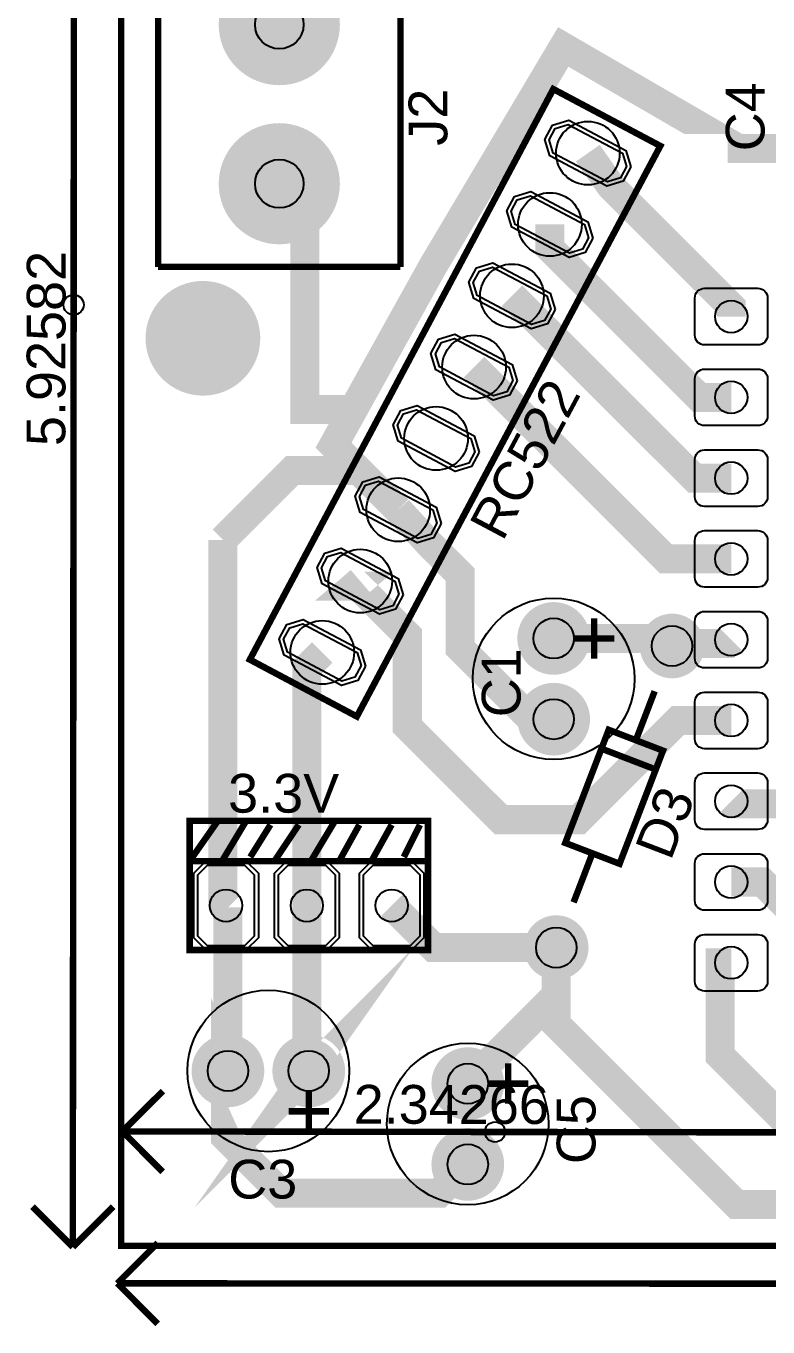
# Model space of a CAD drawing. Header units: inches. Extents: x -1.08 to 1.09, y -1.22 to 1.22.
# Drawn here: x -1.084 to -0.165, y -1.221 to 0.39 of the extents above; entities that cross this region are included whole.
import ezdxf

# ---------------------------------------------------------------- set-up
doc = ezdxf.new("R2010")
doc.units = ezdxf.units.IN
doc.layers.get('0').update_dxf_attribs({"linetype": 'CONTINUOUS'})

# ---------------------------------------------------------------- blocks, each defined once
blk = doc.blocks.new('EPAD')
at = {"const_width": 0.5}
blk.add_lwpolyline([(-0.25, 0, 1), (0.25, 0, 1)], format="xyb", close=True, dxfattribs=at)

msp = doc.modelspace()

# ---------------------------------------------------------------- linework, layer by layer
for points, const_width in [([(-1.023753, 1.211118), (-1.025753, -1.121882)], 0.008), ([(-0.965934, -1.12041), (1.089058, -1.12041), (1.089058, 1.217858), (-0.965934, 1.217858), (-0.965934, -1.12041)], 0.008), ([(-0.965934, -1.12041), (1.089058, -1.12041), (1.089058, 1.217858), (-0.965934, 1.217858), (-0.965934, -1.12041)], 0.008), ([(-0.92023, 0.49148), (-0.92023, 0.09148)], 0.008), ([(-0.92023, 0.49148), (-0.92023, 0.09148)], 0.008), ([(-0.62023, 0.49148), (-0.62023, 0.09148)], 0.008), ([(-0.62023, 0.49148), (-0.62023, 0.09148)], 0.008), ([(-0.77023, 0.39148), (-0.705893, 0.455817), (-0.052272, 0.455817)], 0.036), ([(-0.411216, 0.359433), (-0.418816, 0.363842), (-0.421436, 0.359433)], 0.036), ([(-0.421436, 0.359433), (-0.580233, 0.092189), (-0.678572, -0.085024)], 0.036), ([(-0.411216, 0.359433), (-0.421436, 0.359433)], 0.036), ([(-0.040272, 0.238212), (-0.215496, 0.238212), (-0.20228, 0.238212), (-0.411216, 0.359433)], 0.036), ([(-0.431107, 0.31168), (-0.806684, -0.394678), (-0.674242, -0.465098), (-0.298665, 0.241259), (-0.431107, 0.31168)], 0.008), ([(-0.431107, 0.31168), (-0.806684, -0.394678), (-0.674242, -0.465098), (-0.298665, 0.241259), (-0.431107, 0.31168)], 0.008), ([(-0.210942, 0.029984), (-0.210942, 0.042505), (-0.359627, 0.19119), (-0.388359, 0.232322)], 0.036), ([(-0.678572, -0.085024), (-0.738573, -0.085024), (-0.738573, 0.162823), (-0.77023, 0.19448)], 0.036), ([(-0.210942, -0.070016), (-0.250619, -0.070016), (-0.435307, 0.114673), (-0.435306, 0.144028)], 0.036), ([(-0.62023, 0.09148), (-0.92023, 0.09148)], 0.008), ([(-0.62023, 0.09148), (-0.92023, 0.09148)], 0.008), ([(-0.210942, -0.170016), (-0.256504, -0.170016), (-0.482253, 0.055733)], 0.036), ([(-0.210942, -0.270016), (-0.291746, -0.270016), (-0.5292, -0.032562)], 0.036), ([(-0.678572, -0.085024), (-0.703072, -0.129174), (-0.671625, -0.160621)], 0.036), ([(-0.840076, -0.246394), (-0.754302, -0.160621), (-0.671625, -0.160621)], 0.036), ([(-0.623095, -0.209151), (-0.671625, -0.160621)], 0.036), ([(-0.430627, -0.468441), (-0.458543, -0.468441), (-0.546393, -0.380592), (-0.546393, -0.289462), (-0.585571, -0.250284), (-0.623095, -0.209151)], 0.036), ([(-0.840076, -0.246394), (-0.840076, -0.695213), (-0.833776, -0.701512), (-0.836139, -0.69915)], 0.036), ([(-0.210942, -0.470016), (-0.276887, -0.470016), (-0.399721, -0.592851), (-0.4961, -0.592851), (-0.611729, -0.477221), (-0.611729, -0.364504), (-0.672515, -0.303719), (-0.677365, -0.303719), (-0.670042, -0.297446)], 0.036), ([(-0.430627, -0.368441), (-0.293497, -0.368441), (-0.287259, -0.37468), (-0.28415, -0.377788)], 0.036), ([(-0.380627, -0.343441), (-0.380627, -0.393441)], 0.008), ([(-0.380627, -0.343441), (-0.380627, -0.393441)], 0.008), ([(-0.287259, -0.37468), (-0.215605, -0.37468), (-0.210942, -0.370016)], 0.036), ([(-0.736139, -0.69915), (-0.736139, -0.404891), (-0.716989, -0.385741)], 0.036), ([(-0.355627, -0.368441), (-0.405627, -0.368441)], 0.008), ([(-0.355627, -0.368441), (-0.405627, -0.368441)], 0.008), ([(0.778035, -0.396), (0.778035, -0.73852), (0.447326, -1.069229), (-0.204435, -1.069229), (-0.427497, -0.846166), (-0.427497, -0.810194)], 0.036), ([(-0.328946, -0.494486), (-0.305652, -0.433803)], 0.008), ([(-0.328946, -0.494486), (-0.305652, -0.433803)], 0.008), ([(-0.362555, -0.481585), (-0.41631, -0.621622), (-0.349092, -0.647424), (-0.295337, -0.507387), (-0.362555, -0.481585)], 0.008), ([(-0.362555, -0.481585), (-0.41631, -0.621622), (-0.349092, -0.647424), (-0.295337, -0.507387), (-0.362555, -0.481585)], 0.008), ([(-0.30523, -0.530368), (-0.37058, -0.505282)], 0.008), ([(-0.30523, -0.530368), (-0.37058, -0.505282)], 0.008), ([(0.160901, -0.978244), (0.160901, -0.957536), (-0.010753, -0.785882), (-0.010753, -0.573297), (-0.207661, -0.573297), (-0.210942, -0.570016)], 0.036), ([(-0.881139, -0.64415), (-0.586139, -0.64415), (-0.586139, -0.59415), (-0.881139, -0.59415), (-0.881139, -0.64415), (-0.846139, -0.59415)], 0.008), ([(-0.881139, -0.64415), (-0.586139, -0.64415), (-0.586139, -0.59415), (-0.881139, -0.59415), (-0.881139, -0.64415), (-0.846139, -0.59415)], 0.008), ([(-0.841139, -0.64415), (-0.811139, -0.59415)], 0.008), ([(-0.841139, -0.64415), (-0.811139, -0.59415)], 0.008), ([(-0.806139, -0.63915), (-0.781139, -0.59915)], 0.008), ([(-0.806139, -0.63915), (-0.781139, -0.59915)], 0.008), ([(-0.776139, -0.64415), (-0.746139, -0.59915)], 0.008), ([(-0.776139, -0.64415), (-0.746139, -0.59915)], 0.008), ([(-0.731139, -0.64415), (-0.701139, -0.59415)], 0.008), ([(-0.731139, -0.64415), (-0.701139, -0.59415)], 0.008), ([(-0.696139, -0.64415), (-0.671139, -0.59915)], 0.008), ([(-0.696139, -0.64415), (-0.671139, -0.59915)], 0.008), ([(-0.656139, -0.64415), (-0.631139, -0.59915)], 0.008), ([(-0.656139, -0.64415), (-0.631139, -0.59915)], 0.008), ([(-0.616139, -0.63915), (-0.596139, -0.59915)], 0.008), ([(-0.616139, -0.63915), (-0.596139, -0.59915)], 0.008), ([(-0.881139, -0.75415), (-0.586139, -0.75415), (-0.586139, -0.64415), (-0.881139, -0.64415), (-0.881139, -0.75415)], 0.008), ([(-0.881139, -0.75415), (-0.586139, -0.75415), (-0.586139, -0.64415), (-0.881139, -0.64415), (-0.881139, -0.75415)], 0.008), ([(-0.382701, -0.634523), (-0.405995, -0.695206)], 0.008), ([(-0.382701, -0.634523), (-0.405995, -0.695206)], 0.008), ([(0.060901, -0.978244), (0.060901, -0.954535), (-0.045226, -0.848408), (-0.102455, -0.848408), (-0.127477, -0.823386), (-0.127477, -0.714898), (-0.172359, -0.670016), (-0.210942, -0.670016)], 0.036), ([(-0.736139, -0.69915), (-0.736139, -0.908839), (-0.73999, -0.912691), (-0.733776, -0.903874)], 0.036), ([(-0.833776, -0.903874), (-0.833776, -0.701512)], 0.036), ([(-0.427497, -0.75122), (-0.579068, -0.75122), (-0.631139, -0.69915)], 0.036), ([(-0.536926, -0.919622), (-0.427497, -0.810194), (-0.427497, -0.75122)], 0.036), ([(-0.039099, -0.978244), (-0.131391, -0.978244), (-0.224753, -0.884882), (-0.224753, -0.770016), (-0.210942, -0.770016)], 0.036), ([(-0.536926, -1.019622), (-0.572444, -1.055141), (-0.767494, -1.055141), (-0.836856, -0.985779), (-0.836856, -0.897021), (-0.833776, -0.903874)], 0.036), ([(-0.486926, -0.894622), (-0.486926, -0.944622)], 0.008), ([(-0.486926, -0.894622), (-0.486926, -0.944622)], 0.008), ([(-0.461926, -0.919622), (-0.511926, -0.919622)], 0.008), ([(-0.461926, -0.919622), (-0.511926, -0.919622)], 0.008), ([(-0.964422, -0.978796), (-0.914348, -0.928869)], 0.008), ([(-0.733776, -0.978874), (-0.733776, -0.928874)], 0.008), ([(-0.733776, -0.978874), (-0.733776, -0.928874)], 0.008), ([(-0.708776, -0.953874), (-0.758776, -0.953874)], 0.008), ([(-0.708776, -0.953874), (-0.758776, -0.953874)], 0.008), ([(-0.964422, -0.978796), (-0.042115, -0.980158)], 0.008), ([(-0.964422, -0.978796), (-0.914496, -1.028869)], 0.008), ([(-1.025753, -1.121882), (-1.07571, -1.071839)], 0.008), ([(-1.025753, -1.121882), (-0.97571, -1.071925)], 0.008), ([(-0.970753, -1.166882), (-0.920728, -1.116906)], 0.008), ([(-0.970753, -1.166882), (1.088247, -1.167882)], 0.008), ([(-0.970753, -1.166882), (-0.920777, -1.216906)], 0.008)]:
    msp.add_lwpolyline(points, dxfattribs=dict(const_width=const_width))
for points in [[(-0.335069, 0.215394), (-0.344525, 0.197609), (-0.364715, 0.191437), (-0.435476, 0.229061), (-0.441649, 0.249251), (-0.432193, 0.267035), (-0.412003, 0.273208), (-0.341242, 0.235584), (-0.335069, 0.215394)], [(-0.345418, 0.232141), (-0.340456, 0.215913), (-0.347967, 0.201785), (-0.364196, 0.196824), (-0.4313, 0.232504), (-0.436262, 0.248732), (-0.428751, 0.262859), (-0.412522, 0.267821), (-0.345418, 0.232141)], [(-0.382016, 0.127099), (-0.391472, 0.109315), (-0.411663, 0.103142), (-0.482424, 0.140766), (-0.488596, 0.160956), (-0.479141, 0.178741), (-0.45895, 0.184913), (-0.388189, 0.147289), (-0.382016, 0.127099)], [(-0.392365, 0.143846), (-0.387403, 0.127618), (-0.394915, 0.113491), (-0.411144, 0.108529), (-0.478248, 0.144209), (-0.483209, 0.160437), (-0.475698, 0.174565), (-0.459469, 0.179526), (-0.392365, 0.143846)], [(-0.428963, 0.038804), (-0.438419, 0.02102), (-0.458609, 0.014847), (-0.52937, 0.052472), (-0.535543, 0.072662), (-0.526087, 0.090446), (-0.505897, 0.096619), (-0.435136, 0.058994), (-0.428963, 0.038804)], [(-0.439312, 0.055552), (-0.43435, 0.039323), (-0.441861, 0.025196), (-0.458091, 0.020234), (-0.525194, 0.055914), (-0.530156, 0.072143), (-0.522645, 0.08627), (-0.506416, 0.091232), (-0.439312, 0.055552)], [(-0.255942, 0.006984), (-0.255942, 0.052984), (-0.255703, 0.055437), (-0.255016, 0.057707), (-0.253925, 0.059747), (-0.252473, 0.061515), (-0.250705, 0.062967), (-0.248665, 0.064058), (-0.246395, 0.064745), (-0.243942, 0.064984), (-0.177942, 0.064984), (-0.175488, 0.064745), (-0.173219, 0.064058), (-0.171179, 0.062967), (-0.169411, 0.061515), (-0.167959, 0.059747), (-0.166867, 0.057707), (-0.16618, 0.055437), (-0.165942, 0.052984), (-0.165942, 0.006984), (-0.16618, 0.00453), (-0.166867, 0.002261), (-0.167959, 0.000221), (-0.169411, -0.001547), (-0.171179, -0.002999), (-0.173219, -0.00409), (-0.175488, -0.004777), (-0.177942, -0.005016), (-0.243942, -0.005016), (-0.246395, -0.004777), (-0.248665, -0.00409), (-0.250705, -0.002999), (-0.252473, -0.001547), (-0.253925, 0.000221), (-0.255016, 0.002261), (-0.255703, 0.00453), (-0.255942, 0.006984)], [(-0.255942, 0.006984), (-0.255942, 0.052984), (-0.255703, 0.055437), (-0.255016, 0.057707), (-0.253925, 0.059747), (-0.252473, 0.061515), (-0.250705, 0.062967), (-0.248665, 0.064058), (-0.246395, 0.064745), (-0.243942, 0.064984), (-0.177942, 0.064984), (-0.175488, 0.064745), (-0.173219, 0.064058), (-0.171179, 0.062967), (-0.169411, 0.061515), (-0.167959, 0.059747), (-0.166867, 0.057707), (-0.16618, 0.055437), (-0.165942, 0.052984), (-0.165942, 0.006984), (-0.16618, 0.00453), (-0.166867, 0.002261), (-0.167959, 0.000221), (-0.169411, -0.001547), (-0.171179, -0.002999), (-0.173219, -0.00409), (-0.175488, -0.004777), (-0.177942, -0.005016), (-0.243942, -0.005016), (-0.246395, -0.004777), (-0.248665, -0.00409), (-0.250705, -0.002999), (-0.252473, -0.001547), (-0.253925, 0.000221), (-0.255016, 0.002261), (-0.255703, 0.00453), (-0.255942, 0.006984)], [(-0.47591, -0.049491), (-0.485366, -0.067275), (-0.505557, -0.073448), (-0.576318, -0.035823), (-0.582491, -0.015633), (-0.573035, 0.002151), (-0.552844, 0.008324), (-0.482083, -0.0293), (-0.47591, -0.049491)], [(-0.486259, -0.032743), (-0.481297, -0.048972), (-0.488809, -0.063099), (-0.505038, -0.068061), (-0.572142, -0.032381), (-0.577104, -0.016152), (-0.569592, -0.002025), (-0.553363, 0.002937), (-0.486259, -0.032743)], [(-0.255942, -0.093016), (-0.255942, -0.047016), (-0.255703, -0.044563), (-0.255016, -0.042293), (-0.253925, -0.040253), (-0.252473, -0.038485), (-0.250705, -0.037033), (-0.248665, -0.035942), (-0.246395, -0.035255), (-0.243942, -0.035016), (-0.177942, -0.035016), (-0.175488, -0.035255), (-0.173219, -0.035942), (-0.171179, -0.037033), (-0.169411, -0.038485), (-0.167959, -0.040253), (-0.166867, -0.042293), (-0.16618, -0.044563), (-0.165942, -0.047016), (-0.165942, -0.093016), (-0.16618, -0.09547), (-0.166867, -0.097739), (-0.167959, -0.099779), (-0.169411, -0.101547), (-0.171179, -0.102999), (-0.173219, -0.10409), (-0.175488, -0.104777), (-0.177942, -0.105016), (-0.243942, -0.105016), (-0.246395, -0.104777), (-0.248665, -0.10409), (-0.250705, -0.102999), (-0.252473, -0.101547), (-0.253925, -0.099779), (-0.255016, -0.097739), (-0.255703, -0.09547), (-0.255942, -0.093016)], [(-0.255942, -0.093016), (-0.255942, -0.047016), (-0.255703, -0.044563), (-0.255016, -0.042293), (-0.253925, -0.040253), (-0.252473, -0.038485), (-0.250705, -0.037033), (-0.248665, -0.035942), (-0.246395, -0.035255), (-0.243942, -0.035016), (-0.177942, -0.035016), (-0.175488, -0.035255), (-0.173219, -0.035942), (-0.171179, -0.037033), (-0.169411, -0.038485), (-0.167959, -0.040253), (-0.166867, -0.042293), (-0.16618, -0.044563), (-0.165942, -0.047016), (-0.165942, -0.093016), (-0.16618, -0.09547), (-0.166867, -0.097739), (-0.167959, -0.099779), (-0.169411, -0.101547), (-0.171179, -0.102999), (-0.173219, -0.10409), (-0.175488, -0.104777), (-0.177942, -0.105016), (-0.243942, -0.105016), (-0.246395, -0.104777), (-0.248665, -0.10409), (-0.250705, -0.102999), (-0.252473, -0.101547), (-0.253925, -0.099779), (-0.255016, -0.097739), (-0.255703, -0.09547), (-0.255942, -0.093016)], [(-0.522857, -0.137785), (-0.532313, -0.15557), (-0.552504, -0.161743), (-0.623265, -0.124118), (-0.629438, -0.103928), (-0.619982, -0.086144), (-0.599791, -0.079971), (-0.52903, -0.117595), (-0.522857, -0.137785)], [(-0.533206, -0.121038), (-0.528244, -0.137267), (-0.535756, -0.151394), (-0.551985, -0.156356), (-0.619089, -0.120676), (-0.624051, -0.104447), (-0.616539, -0.09032), (-0.60031, -0.085358), (-0.533206, -0.121038)], [(-0.255942, -0.193016), (-0.255942, -0.147016), (-0.255703, -0.144563), (-0.255016, -0.142293), (-0.253925, -0.140253), (-0.252473, -0.138485), (-0.250705, -0.137033), (-0.248665, -0.135942), (-0.246395, -0.135255), (-0.243942, -0.135016), (-0.177942, -0.135016), (-0.175488, -0.135255), (-0.173219, -0.135942), (-0.171179, -0.137033), (-0.169411, -0.138485), (-0.167959, -0.140253), (-0.166867, -0.142293), (-0.16618, -0.144563), (-0.165942, -0.147016), (-0.165942, -0.193016), (-0.16618, -0.19547), (-0.166867, -0.197739), (-0.167959, -0.199779), (-0.169411, -0.201547), (-0.171179, -0.202999), (-0.173219, -0.20409), (-0.175488, -0.204777), (-0.177942, -0.205016), (-0.243942, -0.205016), (-0.246395, -0.204777), (-0.248665, -0.20409), (-0.250705, -0.202999), (-0.252473, -0.201547), (-0.253925, -0.199779), (-0.255016, -0.197739), (-0.255703, -0.19547), (-0.255942, -0.193016)], [(-0.255942, -0.193016), (-0.255942, -0.147016), (-0.255703, -0.144563), (-0.255016, -0.142293), (-0.253925, -0.140253), (-0.252473, -0.138485), (-0.250705, -0.137033), (-0.248665, -0.135942), (-0.246395, -0.135255), (-0.243942, -0.135016), (-0.177942, -0.135016), (-0.175488, -0.135255), (-0.173219, -0.135942), (-0.171179, -0.137033), (-0.169411, -0.138485), (-0.167959, -0.140253), (-0.166867, -0.142293), (-0.16618, -0.144563), (-0.165942, -0.147016), (-0.165942, -0.193016), (-0.16618, -0.19547), (-0.166867, -0.197739), (-0.167959, -0.199779), (-0.169411, -0.201547), (-0.171179, -0.202999), (-0.173219, -0.20409), (-0.175488, -0.204777), (-0.177942, -0.205016), (-0.243942, -0.205016), (-0.246395, -0.204777), (-0.248665, -0.20409), (-0.250705, -0.202999), (-0.252473, -0.201547), (-0.253925, -0.199779), (-0.255016, -0.197739), (-0.255703, -0.19547), (-0.255942, -0.193016)], [(-0.569805, -0.22608), (-0.579261, -0.243864), (-0.599451, -0.250037), (-0.670212, -0.212413), (-0.676385, -0.192222), (-0.666929, -0.174438), (-0.646739, -0.168265), (-0.575978, -0.20589), (-0.569805, -0.22608)], [(-0.580154, -0.209332), (-0.575192, -0.225561), (-0.582703, -0.239688), (-0.598932, -0.24465), (-0.666036, -0.20897), (-0.670998, -0.192741), (-0.663487, -0.178614), (-0.647257, -0.173652), (-0.580154, -0.209332)], [(-0.255942, -0.293016), (-0.255942, -0.247016), (-0.255703, -0.244563), (-0.255016, -0.242293), (-0.253925, -0.240253), (-0.252473, -0.238485), (-0.250705, -0.237033), (-0.248665, -0.235942), (-0.246395, -0.235255), (-0.243942, -0.235016), (-0.177942, -0.235016), (-0.175488, -0.235255), (-0.173219, -0.235942), (-0.171179, -0.237033), (-0.169411, -0.238485), (-0.167959, -0.240253), (-0.166867, -0.242293), (-0.16618, -0.244563), (-0.165942, -0.247016), (-0.165942, -0.293016), (-0.16618, -0.29547), (-0.166867, -0.297739), (-0.167959, -0.299779), (-0.169411, -0.301547), (-0.171179, -0.302999), (-0.173219, -0.30409), (-0.175488, -0.304777), (-0.177942, -0.305016), (-0.243942, -0.305016), (-0.246395, -0.304777), (-0.248665, -0.30409), (-0.250705, -0.302999), (-0.252473, -0.301547), (-0.253925, -0.299779), (-0.255016, -0.297739), (-0.255703, -0.29547), (-0.255942, -0.293016)], [(-0.255942, -0.293016), (-0.255942, -0.247016), (-0.255703, -0.244563), (-0.255016, -0.242293), (-0.253925, -0.240253), (-0.252473, -0.238485), (-0.250705, -0.237033), (-0.248665, -0.235942), (-0.246395, -0.235255), (-0.243942, -0.235016), (-0.177942, -0.235016), (-0.175488, -0.235255), (-0.173219, -0.235942), (-0.171179, -0.237033), (-0.169411, -0.238485), (-0.167959, -0.240253), (-0.166867, -0.242293), (-0.16618, -0.244563), (-0.165942, -0.247016), (-0.165942, -0.293016), (-0.16618, -0.29547), (-0.166867, -0.297739), (-0.167959, -0.299779), (-0.169411, -0.301547), (-0.171179, -0.302999), (-0.173219, -0.30409), (-0.175488, -0.304777), (-0.177942, -0.305016), (-0.243942, -0.305016), (-0.246395, -0.304777), (-0.248665, -0.30409), (-0.250705, -0.302999), (-0.252473, -0.301547), (-0.253925, -0.299779), (-0.255016, -0.297739), (-0.255703, -0.29547), (-0.255942, -0.293016)], [(-0.616752, -0.314375), (-0.626208, -0.332159), (-0.646398, -0.338332), (-0.717159, -0.300707), (-0.723332, -0.280517), (-0.713876, -0.262733), (-0.693686, -0.25656), (-0.622925, -0.294185), (-0.616752, -0.314375)], [(-0.627101, -0.297627), (-0.622139, -0.313856), (-0.62965, -0.327983), (-0.64588, -0.332945), (-0.712983, -0.297265), (-0.717945, -0.281036), (-0.710434, -0.266909), (-0.694205, -0.261947), (-0.627101, -0.297627)], [(-0.255942, -0.393016), (-0.255942, -0.347016), (-0.255703, -0.344563), (-0.255016, -0.342293), (-0.253925, -0.340253), (-0.252473, -0.338485), (-0.250705, -0.337033), (-0.248665, -0.335942), (-0.246395, -0.335255), (-0.243942, -0.335016), (-0.177942, -0.335016), (-0.175488, -0.335255), (-0.173219, -0.335942), (-0.171179, -0.337033), (-0.169411, -0.338485), (-0.167959, -0.340253), (-0.166867, -0.342293), (-0.16618, -0.344563), (-0.165942, -0.347016), (-0.165942, -0.393016), (-0.16618, -0.39547), (-0.166867, -0.397739), (-0.167959, -0.399779), (-0.169411, -0.401547), (-0.171179, -0.402999), (-0.173219, -0.40409), (-0.175488, -0.404777), (-0.177942, -0.405016), (-0.243942, -0.405016), (-0.246395, -0.404777), (-0.248665, -0.40409), (-0.250705, -0.402999), (-0.252473, -0.401547), (-0.253925, -0.399779), (-0.255016, -0.397739), (-0.255703, -0.39547), (-0.255942, -0.393016)], [(-0.255942, -0.393016), (-0.255942, -0.347016), (-0.255703, -0.344563), (-0.255016, -0.342293), (-0.253925, -0.340253), (-0.252473, -0.338485), (-0.250705, -0.337033), (-0.248665, -0.335942), (-0.246395, -0.335255), (-0.243942, -0.335016), (-0.177942, -0.335016), (-0.175488, -0.335255), (-0.173219, -0.335942), (-0.171179, -0.337033), (-0.169411, -0.338485), (-0.167959, -0.340253), (-0.166867, -0.342293), (-0.16618, -0.344563), (-0.165942, -0.347016), (-0.165942, -0.393016), (-0.16618, -0.39547), (-0.166867, -0.397739), (-0.167959, -0.399779), (-0.169411, -0.401547), (-0.171179, -0.402999), (-0.173219, -0.40409), (-0.175488, -0.404777), (-0.177942, -0.405016), (-0.243942, -0.405016), (-0.246395, -0.404777), (-0.248665, -0.40409), (-0.250705, -0.402999), (-0.252473, -0.401547), (-0.253925, -0.399779), (-0.255016, -0.397739), (-0.255703, -0.39547), (-0.255942, -0.393016)], [(-0.663699, -0.40267), (-0.673155, -0.420454), (-0.693345, -0.426627), (-0.764106, -0.389002), (-0.770279, -0.368812), (-0.760823, -0.351028), (-0.740633, -0.344855), (-0.669872, -0.38248), (-0.663699, -0.40267)], [(-0.674048, -0.385922), (-0.669086, -0.402151), (-0.676597, -0.416278), (-0.692826, -0.42124), (-0.75993, -0.38556), (-0.764892, -0.369331), (-0.757381, -0.355204), (-0.741152, -0.350242), (-0.674048, -0.385922)], [(-0.255942, -0.493016), (-0.255942, -0.447016), (-0.255703, -0.444563), (-0.255016, -0.442293), (-0.253925, -0.440253), (-0.252473, -0.438485), (-0.250705, -0.437033), (-0.248665, -0.435942), (-0.246395, -0.435255), (-0.243942, -0.435016), (-0.177942, -0.435016), (-0.175488, -0.435255), (-0.173219, -0.435942), (-0.171179, -0.437033), (-0.169411, -0.438485), (-0.167959, -0.440253), (-0.166867, -0.442293), (-0.16618, -0.444563), (-0.165942, -0.447016), (-0.165942, -0.493016), (-0.16618, -0.49547), (-0.166867, -0.497739), (-0.167959, -0.499779), (-0.169411, -0.501547), (-0.171179, -0.502999), (-0.173219, -0.50409), (-0.175488, -0.504777), (-0.177942, -0.505016), (-0.243942, -0.505016), (-0.246395, -0.504777), (-0.248665, -0.50409), (-0.250705, -0.502999), (-0.252473, -0.501547), (-0.253925, -0.499779), (-0.255016, -0.497739), (-0.255703, -0.49547), (-0.255942, -0.493016)], [(-0.255942, -0.493016), (-0.255942, -0.447016), (-0.255703, -0.444563), (-0.255016, -0.442293), (-0.253925, -0.440253), (-0.252473, -0.438485), (-0.250705, -0.437033), (-0.248665, -0.435942), (-0.246395, -0.435255), (-0.243942, -0.435016), (-0.177942, -0.435016), (-0.175488, -0.435255), (-0.173219, -0.435942), (-0.171179, -0.437033), (-0.169411, -0.438485), (-0.167959, -0.440253), (-0.166867, -0.442293), (-0.16618, -0.444563), (-0.165942, -0.447016), (-0.165942, -0.493016), (-0.16618, -0.49547), (-0.166867, -0.497739), (-0.167959, -0.499779), (-0.169411, -0.501547), (-0.171179, -0.502999), (-0.173219, -0.50409), (-0.175488, -0.504777), (-0.177942, -0.505016), (-0.243942, -0.505016), (-0.246395, -0.504777), (-0.248665, -0.50409), (-0.250705, -0.502999), (-0.252473, -0.501547), (-0.253925, -0.499779), (-0.255016, -0.497739), (-0.255703, -0.49547), (-0.255942, -0.493016)], [(-0.255942, -0.593016), (-0.255942, -0.547016), (-0.255703, -0.544563), (-0.255016, -0.542293), (-0.253925, -0.540253), (-0.252473, -0.538485), (-0.250705, -0.537033), (-0.248665, -0.535942), (-0.246395, -0.535255), (-0.243942, -0.535016), (-0.177942, -0.535016), (-0.175488, -0.535255), (-0.173219, -0.535942), (-0.171179, -0.537033), (-0.169411, -0.538485), (-0.167959, -0.540253), (-0.166867, -0.542293), (-0.16618, -0.544563), (-0.165942, -0.547016), (-0.165942, -0.593016), (-0.16618, -0.59547), (-0.166867, -0.597739), (-0.167959, -0.599779), (-0.169411, -0.601547), (-0.171179, -0.602999), (-0.173219, -0.60409), (-0.175488, -0.604777), (-0.177942, -0.605016), (-0.243942, -0.605016), (-0.246395, -0.604777), (-0.248665, -0.60409), (-0.250705, -0.602999), (-0.252473, -0.601547), (-0.253925, -0.599779), (-0.255016, -0.597739), (-0.255703, -0.59547), (-0.255942, -0.593016)], [(-0.255942, -0.593016), (-0.255942, -0.547016), (-0.255703, -0.544563), (-0.255016, -0.542293), (-0.253925, -0.540253), (-0.252473, -0.538485), (-0.250705, -0.537033), (-0.248665, -0.535942), (-0.246395, -0.535255), (-0.243942, -0.535016), (-0.177942, -0.535016), (-0.175488, -0.535255), (-0.173219, -0.535942), (-0.171179, -0.537033), (-0.169411, -0.538485), (-0.167959, -0.540253), (-0.166867, -0.542293), (-0.16618, -0.544563), (-0.165942, -0.547016), (-0.165942, -0.593016), (-0.16618, -0.59547), (-0.166867, -0.597739), (-0.167959, -0.599779), (-0.169411, -0.601547), (-0.171179, -0.602999), (-0.173219, -0.60409), (-0.175488, -0.604777), (-0.177942, -0.605016), (-0.243942, -0.605016), (-0.246395, -0.604777), (-0.248665, -0.60409), (-0.250705, -0.602999), (-0.252473, -0.601547), (-0.253925, -0.599779), (-0.255016, -0.597739), (-0.255703, -0.59547), (-0.255942, -0.593016)], [(-0.861209, -0.64415), (-0.811068, -0.64415), (-0.796139, -0.659079), (-0.796139, -0.739221), (-0.811068, -0.75415), (-0.861209, -0.75415), (-0.876139, -0.739221), (-0.876139, -0.659079), (-0.861209, -0.64415)], [(-0.761209, -0.64415), (-0.711068, -0.64415), (-0.696139, -0.659079), (-0.696139, -0.739221), (-0.711068, -0.75415), (-0.761209, -0.75415), (-0.776139, -0.739221), (-0.776139, -0.659079), (-0.761209, -0.64415)], [(-0.656209, -0.64415), (-0.606068, -0.64415), (-0.591139, -0.659079), (-0.591139, -0.739221), (-0.606068, -0.75415), (-0.656209, -0.75415), (-0.671139, -0.739221), (-0.671139, -0.659079), (-0.656209, -0.64415)], [(-0.255942, -0.693016), (-0.255942, -0.647016), (-0.255703, -0.644563), (-0.255016, -0.642293), (-0.253925, -0.640253), (-0.252473, -0.638485), (-0.250705, -0.637033), (-0.248665, -0.635942), (-0.246395, -0.635255), (-0.243942, -0.635016), (-0.177942, -0.635016), (-0.175488, -0.635255), (-0.173219, -0.635942), (-0.171179, -0.637033), (-0.169411, -0.638485), (-0.167959, -0.640253), (-0.166867, -0.642293), (-0.16618, -0.644563), (-0.165942, -0.647016), (-0.165942, -0.693016), (-0.16618, -0.69547), (-0.166867, -0.697739), (-0.167959, -0.699779), (-0.169411, -0.701547), (-0.171179, -0.702999), (-0.173219, -0.70409), (-0.175488, -0.704777), (-0.177942, -0.705016), (-0.243942, -0.705016), (-0.246395, -0.704777), (-0.248665, -0.70409), (-0.250705, -0.702999), (-0.252473, -0.701547), (-0.253925, -0.699779), (-0.255016, -0.697739), (-0.255703, -0.69547), (-0.255942, -0.693016)], [(-0.255942, -0.693016), (-0.255942, -0.647016), (-0.255703, -0.644563), (-0.255016, -0.642293), (-0.253925, -0.640253), (-0.252473, -0.638485), (-0.250705, -0.637033), (-0.248665, -0.635942), (-0.246395, -0.635255), (-0.243942, -0.635016), (-0.177942, -0.635016), (-0.175488, -0.635255), (-0.173219, -0.635942), (-0.171179, -0.637033), (-0.169411, -0.638485), (-0.167959, -0.640253), (-0.166867, -0.642293), (-0.16618, -0.644563), (-0.165942, -0.647016), (-0.165942, -0.693016), (-0.16618, -0.69547), (-0.166867, -0.697739), (-0.167959, -0.699779), (-0.169411, -0.701547), (-0.171179, -0.702999), (-0.173219, -0.70409), (-0.175488, -0.704777), (-0.177942, -0.705016), (-0.243942, -0.705016), (-0.246395, -0.704777), (-0.248665, -0.70409), (-0.250705, -0.702999), (-0.252473, -0.701547), (-0.253925, -0.699779), (-0.255016, -0.697739), (-0.255703, -0.69547), (-0.255942, -0.693016)], [(-0.871139, -0.66115), (-0.859139, -0.64915), (-0.813139, -0.64915), (-0.801139, -0.66115), (-0.801139, -0.73715), (-0.813139, -0.74915), (-0.859139, -0.74915), (-0.871139, -0.73715), (-0.871139, -0.66115)], [(-0.771139, -0.66115), (-0.759139, -0.64915), (-0.713139, -0.64915), (-0.701139, -0.66115), (-0.701139, -0.73715), (-0.713139, -0.74915), (-0.759139, -0.74915), (-0.771139, -0.73715), (-0.771139, -0.66115)], [(-0.666139, -0.66115), (-0.654139, -0.64915), (-0.608139, -0.64915), (-0.596139, -0.66115), (-0.596139, -0.73715), (-0.608139, -0.74915), (-0.654139, -0.74915), (-0.666139, -0.73715), (-0.666139, -0.66115)], [(-0.255942, -0.793016), (-0.255942, -0.747016), (-0.255703, -0.744563), (-0.255016, -0.742293), (-0.253925, -0.740253), (-0.252473, -0.738485), (-0.250705, -0.737033), (-0.248665, -0.735942), (-0.246395, -0.735255), (-0.243942, -0.735016), (-0.177942, -0.735016), (-0.175488, -0.735255), (-0.173219, -0.735942), (-0.171179, -0.737033), (-0.169411, -0.738485), (-0.167959, -0.740253), (-0.166867, -0.742293), (-0.16618, -0.744563), (-0.165942, -0.747016), (-0.165942, -0.793016), (-0.16618, -0.79547), (-0.166867, -0.797739), (-0.167959, -0.799779), (-0.169411, -0.801547), (-0.171179, -0.802999), (-0.173219, -0.80409), (-0.175488, -0.804777), (-0.177942, -0.805016), (-0.243942, -0.805016), (-0.246395, -0.804777), (-0.248665, -0.80409), (-0.250705, -0.802999), (-0.252473, -0.801547), (-0.253925, -0.799779), (-0.255016, -0.797739), (-0.255703, -0.79547), (-0.255942, -0.793016)], [(-0.255942, -0.793016), (-0.255942, -0.747016), (-0.255703, -0.744563), (-0.255016, -0.742293), (-0.253925, -0.740253), (-0.252473, -0.738485), (-0.250705, -0.737033), (-0.248665, -0.735942), (-0.246395, -0.735255), (-0.243942, -0.735016), (-0.177942, -0.735016), (-0.175488, -0.735255), (-0.173219, -0.735942), (-0.171179, -0.737033), (-0.169411, -0.738485), (-0.167959, -0.740253), (-0.166867, -0.742293), (-0.16618, -0.744563), (-0.165942, -0.747016), (-0.165942, -0.793016), (-0.16618, -0.79547), (-0.166867, -0.797739), (-0.167959, -0.799779), (-0.169411, -0.801547), (-0.171179, -0.802999), (-0.173219, -0.80409), (-0.175488, -0.804777), (-0.177942, -0.805016), (-0.243942, -0.805016), (-0.246395, -0.804777), (-0.248665, -0.80409), (-0.250705, -0.802999), (-0.252473, -0.801547), (-0.253925, -0.799779), (-0.255016, -0.797739), (-0.255703, -0.79547), (-0.255942, -0.793016)]]:
    msp.add_lwpolyline(points, close=True)
for centre, radius in [((-0.77023, 0.39148), 0.03), ((-0.388359, 0.232322), 0.03937), ((-0.77023, 0.19448), 0.03), ((-0.435306, 0.144028), 0.03937), ((-0.482253, 0.055733), 0.03937), ((-1.024753, 0.044618), 0.0125), ((-0.210942, 0.029984), 0.02), ((-0.5292, -0.032562), 0.03937), ((-0.210942, -0.070016), 0.02), ((-0.576148, -0.120857), 0.03937), ((-0.210942, -0.170016), 0.02), ((-0.623095, -0.209151), 0.03937), ((-0.210942, -0.270016), 0.02), ((-0.670042, -0.297446), 0.03937), ((-0.430627, -0.418441), 0.1), ((-0.430627, -0.418441), 0.1), ((-0.716989, -0.385741), 0.03937), ((-0.430627, -0.368441), 0.025), ((-0.28415, -0.377788), 0.025), ((-0.210942, -0.370016), 0.02), ((-0.430627, -0.468441), 0.025), ((-0.210942, -0.470016), 0.02), ((-0.210942, -0.570016), 0.02), ((-0.210942, -0.670016), 0.02), ((-0.836139, -0.69915), 0.02), ((-0.736139, -0.69915), 0.02), ((-0.631139, -0.69915), 0.02), ((-0.427497, -0.75122), 0.025), ((-0.210942, -0.770016), 0.02), ((-0.783776, -0.903874), 0.1), ((-0.783776, -0.903874), 0.1), ((-0.536926, -0.969622), 0.1), ((-0.536926, -0.969622), 0.1), ((-0.833776, -0.903874), 0.025), ((-0.733776, -0.903874), 0.025), ((-0.536926, -0.919622), 0.025), ((-0.503269, -0.979477), 0.0125), ((-0.536926, -1.019622), 0.025)]:
    msp.add_circle(centre, radius)

# ---------------------------------------------------------------- block references
for p, xscale, yscale in [((-0.77023, 0.39148), 0.15, 0.15), ((-0.77023, 0.39148), 0.12, 0.12), ((-0.77023, 0.19448), 0.15, 0.15), ((-0.77023, 0.19448), 0.12, 0.12), ((-0.864753, 0.003118), 0.142, 0.142), ((-0.864753, 0.003118), 0.142, 0.142), ((-0.864753, 0.003118), 0.132, 0.132), ((-0.864753, 0.003118), 0.132, 0.132), ((-0.430627, -0.368441), 0.09, 0.09), ((-0.430627, -0.368441), 0.08, 0.08), ((-0.28415, -0.377788), 0.08, 0.08), ((-0.28415, -0.377788), 0.07, 0.07), ((-0.430627, -0.468441), 0.09, 0.09), ((-0.430627, -0.468441), 0.08, 0.08), ((-0.427497, -0.75122), 0.08, 0.08), ((-0.427497, -0.75122), 0.07, 0.07), ((-0.833776, -0.903874), 0.09, 0.09), ((-0.833776, -0.903874), 0.08, 0.08), ((-0.733776, -0.903874), 0.09, 0.09), ((-0.733776, -0.903874), 0.08, 0.08), ((-0.536926, -0.919622), 0.09, 0.09), ((-0.536926, -0.919622), 0.08, 0.08), ((-0.536926, -1.019622), 0.09, 0.09), ((-0.536926, -1.019622), 0.08, 0.08)]:
    msp.add_blockref('EPAD', p, dxfattribs=dict(xscale=xscale, yscale=yscale))

# ---------------------------------------------------------------- texts
at = {"width": 1.041667}
for s, rotation, p in [('J2', 90, (-0.56223, 0.241481)), ('J2', 90, (-0.56223, 0.241481)), ('C4', 90, (-0.169674, 0.234637)), ('C4', 90, (-0.169674, 0.234637)), ('5.92582', 89.9, (-1.035058, -0.130364)), ('RC522', 62, (-0.493926, -0.249517)), ('RC522', 62, (-0.493926, -0.249517)), ('C1', 90, (-0.471627, -0.466079)), ('C1', 90, (-0.471627, -0.466079)), ('D3', 69, (-0.285985, -0.64487)), ('D3', 69, (-0.285985, -0.64487)), ('2.34266', -0.1, (-0.67825, -0.969171)), ('C5', 90, (-0.378926, -1.01926)), ('C5', 90, (-0.378926, -1.01926))]:
    msp.add_text(s, height=0.048, rotation=rotation, dxfattribs=at).set_placement(p)
for s, p in [('3.3V', (-0.833639, -0.58415)), ('3.3V', (-0.833639, -0.58415)), ('C3', (-0.833414, -1.061874)), ('C3', (-0.833414, -1.061874))]:
    msp.add_text(s, height=0.048, dxfattribs=at).set_placement(p)

doc.saveas('drawing.dxf')
